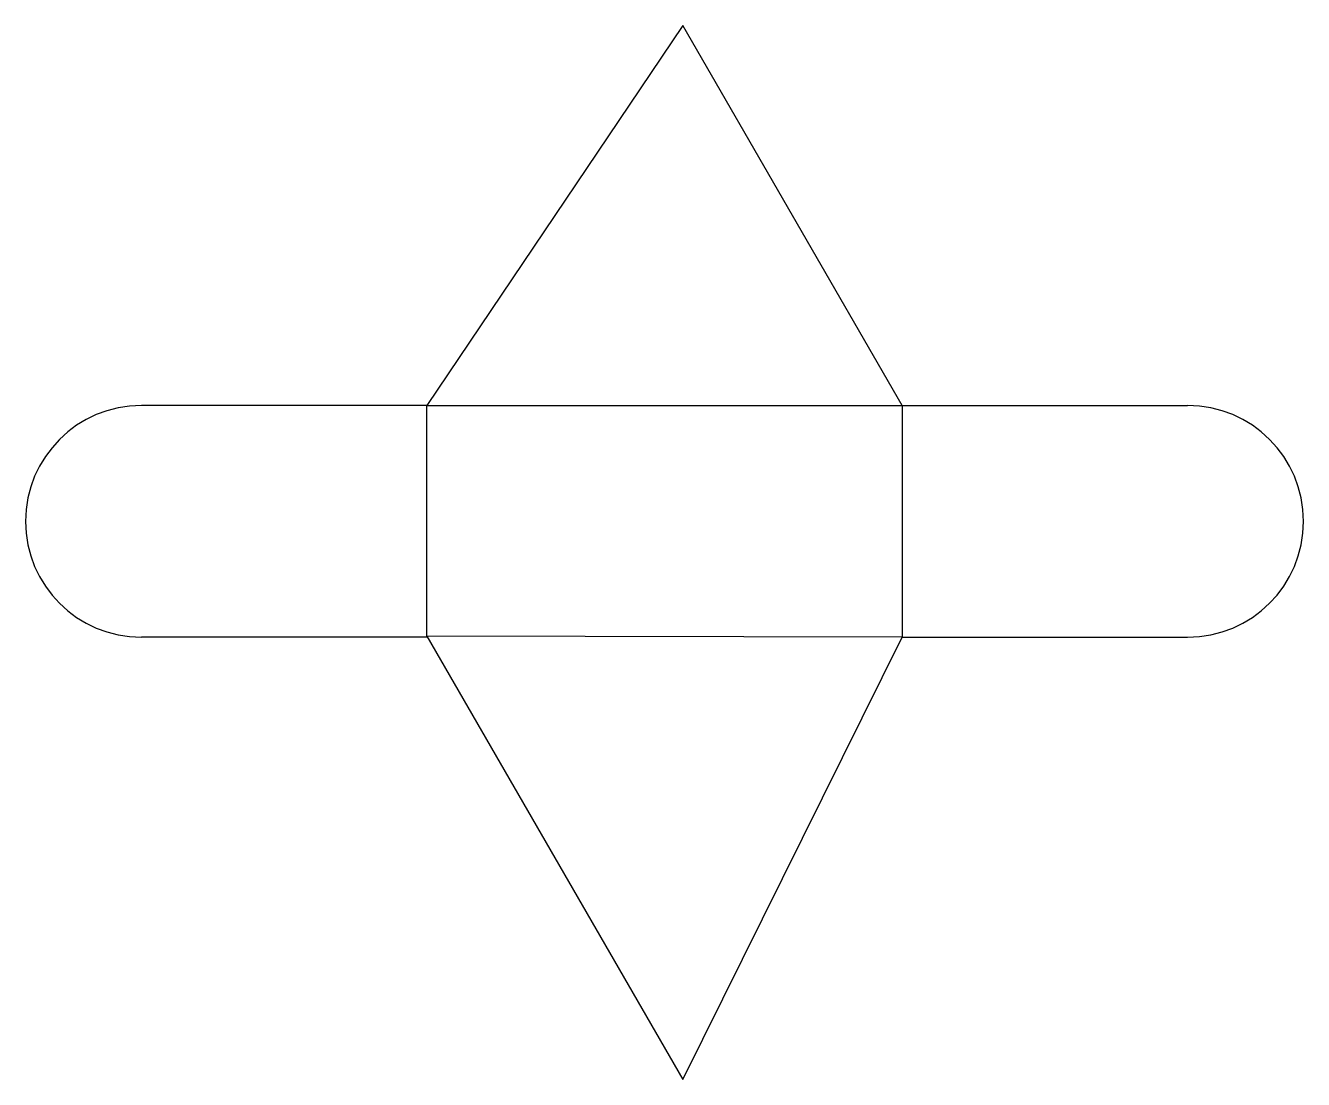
# Model space of a CAD drawing. Header units: millimetres. Extents: x 677 to 4878, y 40 to 3503.
import ezdxf

# ---------------------------------------------------------------- set-up
doc = ezdxf.new("R2010")
doc.units = ezdxf.units.MM

msp = doc.modelspace()

# ---------------------------------------------------------------- linework, layer by layer
for p, q in [((2837.7, 3503.3), (1996.8, 2254.7)), ((3558.6, 2254.7), (2837.7, 3503.3)), ((1996.8, 2254.7), (1058.1, 2254.7)), ((1996.8, 1496.5), (1996.8, 2254.7)), ((1996.8, 2254.7), (3558.6, 2254.7)), ((3558.6, 2254.7), (3558.6, 1493.5)), ((3558.6, 2254.7), (4497.3, 2254.7)), ((1996.8, 1493.5), (1058.1, 1493.5)), ((3558.6, 1493.5), (1996.8, 1496.5)), ((1996.8, 1496.5), (2837.7, 40)), ((2837.7, 40), (3558.6, 1493.5)), ((3558.6, 1493.5), (4497.3, 1493.5)), ((2837.7, 40), (2837.7, 40))]:
    msp.add_line(p, q)
for centre, start, end in [((1058.1, 1874.1), 90, 270), ((4497.3, 1874.1), 270, 90)]:
    msp.add_arc(centre, 380.6, start, end)

doc.saveas('drawing.dxf')
